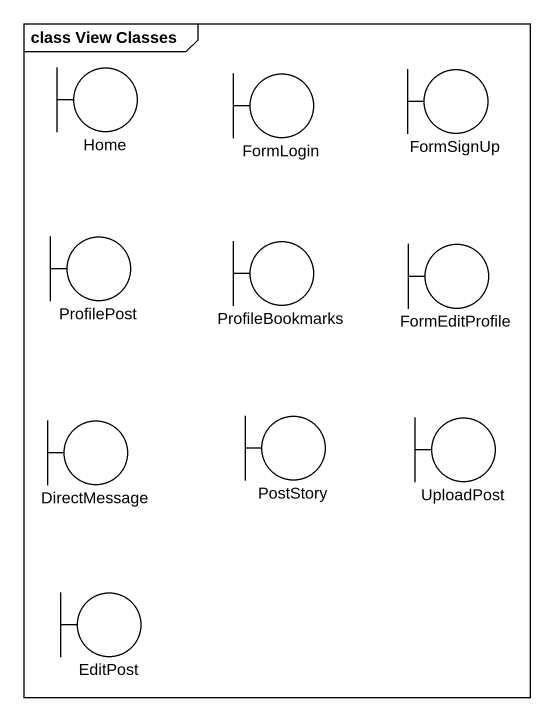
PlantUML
@startuml
mainframe class View Classes
boundary Home
boundary FormLogin
boundary FormSignUp
boundary ProfilePost
boundary ProfileBookmarks
boundary FormEditProfile
boundary DirectMessage
boundary PostStory
boundary UploadPost
boundary EditPost
@enduml
